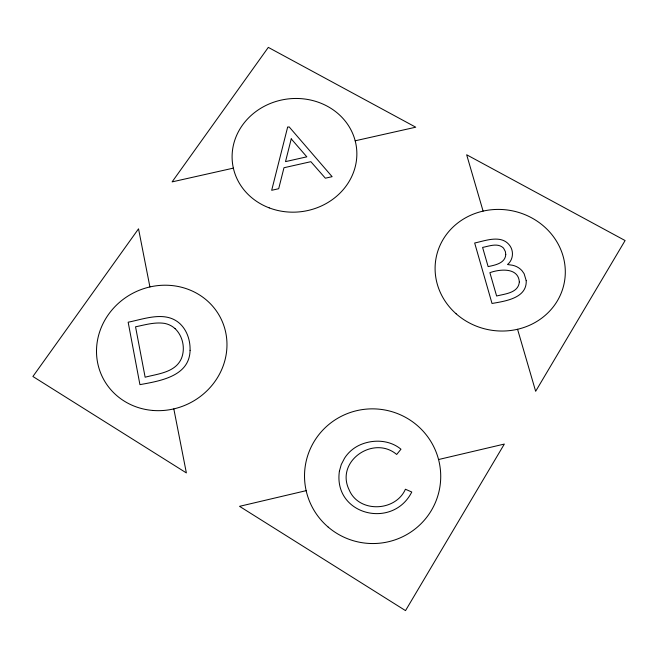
<?xml version="1.0" encoding="UTF-8"?>
<svg xmlns="http://www.w3.org/2000/svg" width="658" height="658" viewBox="0 0 658 658"><rect width="100%" height="100%" fill="white"/><g stroke="black" fill="none" stroke-linecap="round" stroke-linejoin="round"><path stroke-width="0.99" d="M306.151 490.662L239.537 506.331L405.517 610.616L504.341 444.06L438.557 459.531M233.36 168.135L172.1 181.888L268.308 47.384L415.741 127.2L355.18 140.796M175.086 328.638C182.866 336.074 185.482 348.493 181.435 358.454C175.365 372.51 158.068 373.777 145.13 377.207L135.548 326.796C145.13 324.863 154.943 321.852 164.78 323.423A23.293 21.788 -26.7 0 1 175.086 328.638M483.095 211.111L466.662 154.77L625.1 240.548L535.653 391.296L517.566 329.28M149.917 286.937L138.525 228.828L32.9 376.491L186.37 472.921L173.819 408.889M526.211 280.653C527.058 298.362 504.727 301.208 492.02 303.47L474.673 243.008C485.892 240.622 502.005 234.116 510.164 246.108C513.98 251.915 512.977 260.107 507.507 264.524L512.434 265.24A16.639 15.471 12.7 0 1 522.041 270.751L524.113 273.687L526.211 280.653M339.405 471.136C332.973 514.967 392.768 529.822 411.776 492.011L405.41 489.239C395.581 511.71 358.98 513.207 349.192 489.971C334.98 461.357 373.489 434.798 396.675 454.464L400.969 449.217C389.832 439.955 373.859 439.125 360.814 444.561A35.82 35.409 9.6 0 0 344.57 458.174L341.272 464.507L339.405 471.136M190.072 350.327C189.578 376.442 159.836 380.99 139.932 384.65L128.162 322.206C144.801 318.916 165.882 310.411 180.234 323.958C187.242 330.735 190.351 340.737 190.072 350.327M519.335 281.928C518.446 293.024 504.949 293.855 496.617 296.001L489.881 272.675C499.874 269.056 518.323 267.23 519.335 281.928M505.763 254.572C505.171 263.348 495.046 265.1 488.129 266.605L482.594 247.416C489.305 246.141 497.777 242.547 503.518 248.074L505.36 251.553L505.763 254.572M287.62 127.2L271.688 190.294L278.696 188.714L283.976 167.732L310.864 161.687L325.356 178.195L332.117 176.673L289.133 126.862L287.62 127.2M291.239 138.871L285.514 161.621L306.825 156.834L291.239 138.871M456.142 313.8A65.282 60.626 11.4 0 0 563.741 285.177A65.282 60.626 11.4 0 0 480.727 211.695A65.282 60.626 11.4 0 0 456.142 313.8M152.927 410.46A66.063 61.86 -26.7 0 0 222.124 321.178A66.063 61.86 -26.7 0 0 110.157 312.205A66.063 61.86 -26.7 0 0 152.927 410.46M328.186 527.091A68.119 67.33 8 0 0 439.536 488.943A68.119 67.33 8 0 0 350.138 412.558A68.119 67.33 8 0 0 328.186 527.091M269.237 207.887A62.485 56.752 -7.7 0 0 356.504 147.795A62.485 56.752 -7.7 0 0 257.689 110.273A62.485 56.752 -7.7 0 0 269.237 207.887"/></g></svg>
